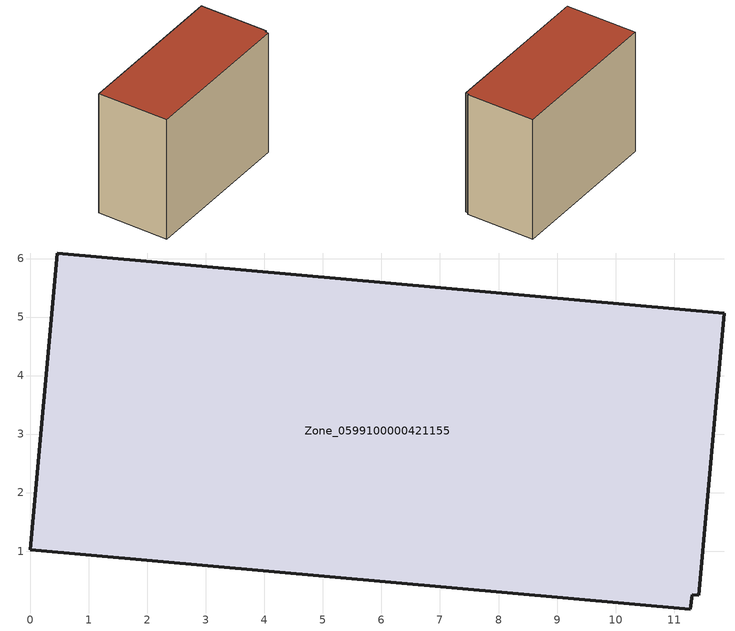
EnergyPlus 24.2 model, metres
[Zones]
Zone_0599100000421155
 floor ground (C_G): 11.42,0.25 11.31,0.25 11.28,0.01 0,1.03 0.46,6.09 11.86,5.07 z0
 wall outside (C_F): 0.46,6.09 0,1.03 11.28,0.01 11.31,0.25 11.42,0.25 11.86,5.07 0.46,6.09 z0:9.04
 roof outside (C_R): 11.31,0.25 11.42,0.25 11.86,5.07 0.46,6.09 0,1.03 11.28,0.01 z9.04
[BUILDING]
Pand.0599100000421155: North Axis=0; Terrain=City; Loads Convergence Tolerance Value=0.04; Temperature Convergence Tolerance Value=0.4; Solar Distribution=FullExterior; Maximum Number of Warmup Days=25; Minimum Number of Warmup Days=1
[Site:Location]
Rotterdam.The.Hague.AP_ZH_NLD Design_Conditions: Latitude=51.96; Longitude=4.45; Time Zone=1; Elevation=-4.5
[SITE:GROUNDTEMPERATURE:BUILDINGSURFACE]
18, 18, 18, 18, 18, 18, 18, 18, 18, 18, 18, 18
[MATERIAL] Thermal Absorptance=0.9; Solar Absorptance=0.7; Visible Absorptance=0.7
Name | Roughness | Thickness | Conductivity | Density | Specific Heat
G.TI.2006-2014 | MediumSmooth | 0.15 | 0.06 | 540 | 1210
F.TI.2006-2014 | Rough | 0.3 | 0.12 | 1920 | 840
R.TI.2006-2014 | MediumRough | 0.2 | 0.08 | 1500 | 1000
[CONSTRUCTION]
C_G: G.TI.2006-2014
C_F: F.TI.2006-2014
C_R: R.TI.2006-2014
[ZONE]
Zone_0599100000421155: Type=1; Multiplier=1; Ceiling Height=Autocalculate; Volume=Autocalculate; Floor Area=autocalculate; Part of Total Floor Area=Yes
[ZONEINFILTRATION:DESIGNFLOWRATE]
Infil_Zone_0599100000421155: Zone or ZoneList or Space or SpaceList=Zone_0599100000421155; Schedule=AlwaysOn; Design Flow Rate Calculation Method=Flow/Area; Flow Rate per Floor Area=0.0015; Constant Term Coefficient=1; Temperature Term Coefficient=0; Velocity Term Coefficient=0; Velocity Squared Term Coefficient=0
[HVACTEMPLATE:ZONE:IDEALLOADSAIRSYSTEM]
Zone_0599100000421155: Maximum Heating Supply Air Temperature=50; Minimum Cooling Supply Air Temperature=13; Maximum Heating Supply Air Humidity Ratio=0.0156; Minimum Cooling Supply Air Humidity Ratio=0.0077; Heating Limit=NoLimit; Cooling Limit=NoLimit; Dehumidification Control Type=ConstantSensibleHeatRatio; Cooling Sensible Heat Ratio=0.7; Dehumidification Setpoint=60; Humidification Control Type=None; Humidification Setpoint=30; Outdoor Air Method=None; Outdoor Air Flow Rate per Person=0.00944; Outdoor Air Flow Rate per Zone Floor Area=0; Outdoor Air Flow Rate per Zone=0; Demand Controlled Ventilation Type=None; Outdoor Air Economizer Type=NoEconomizer; Heat Recovery Type=None; Sensible Heat Recovery Effectiveness=0.7; Latent Heat Recovery Effectiveness=0.65
[ZONECONTROL:THERMOSTAT]
ThermostatControl_Zone_0599100000421155: Zone or ZoneList=Zone_0599100000421155; Control Type Schedule=DualSetpointControlType; Control 1=Thermostat_Zone_0599100000421155; Temperature Difference Between Cutout And Setpoint=0
[THERMOSTATSETPOINT:DUALSETPOINT]
Thermostat_Zone_0599100000421155: Heating Setpoint Temperature Schedule=HeatingSetpoint_Zone_0599100000421155; Cooling Setpoint Temperature Schedule=CoolingSetpoint_Zone_0599100000421155
[SCHEDULE:COMPACT]
HeatingSetpoint_Zone_0599100000421155: Through: 12/31, For: AllDays, Until: 24:00, 21
CoolingSetpoint_Zone_0599100000421155: Through: 12/31, For: AllDays, Until: 24:00, 24
DualSetpointControlType: Through: 12/31, For: AllDays, Until: 24:00, 4
AlwaysOn: Through: 12/31, For: AllDays, Until: 24:00, 1
